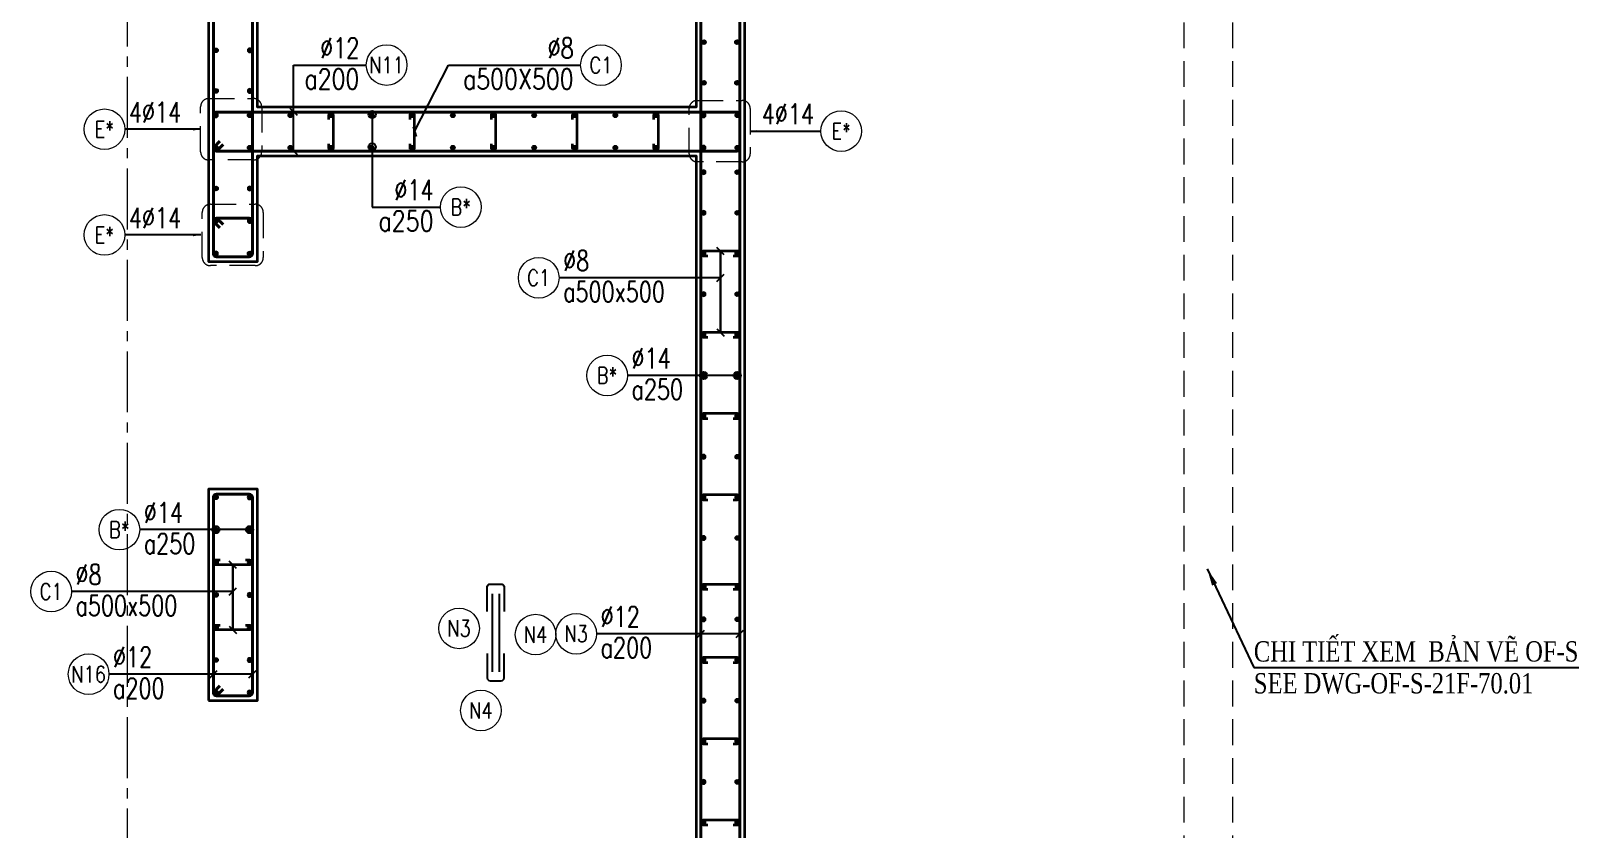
# Model space of a CAD drawing. Header units: millimetres. Extents: x 988833 to 1318015, y -9365 to 47591.
# Drawn here: x 1194190 to 1203662, y 37192 to 42103 of the extents above; entities that cross this region are included whole.
import ezdxf
from ezdxf.enums import TextEntityAlignment as Align

# ---------------------------------------------------------------- set-up
doc = ezdxf.new("R2010")
doc.units = ezdxf.units.MM
doc.header["$MEASUREMENT"] = 0
for name, pattern in [('HIDDEN', [9.525, 6.35, -3.175]), ('HIDDEN2', [4.7625, 3.175, -1.5875]), ('OF_Grid_1$0$CENTER2', [1.125, 0.75, -0.125, 0.125, -0.125])]:
    doc.linetypes.add(name, pattern=pattern)
doc.layers.get('0').update_dxf_attribs({"lineweight": 20})
doc.layers.add('Hidden', color=9, linetype='HIDDEN')
doc.layers.add('Ligature', color=1, linetype='Continuous')
for name, color, linetype, lineweight in [('KC-LEADER', 153, 'Continuous', 18), ('KC-THEP', 6, 'Continuous', 40), ('NDC_S_BEAM', 3, 'HIDDEN2', 20), ('NDC_S_DIM', 1, 'Continuous', 15), ('NDC_S_ENG TEXT', 2, 'Continuous', 20), ('NDC_S_ENG TITLE', 3, 'Continuous', 20), ('NDC_S_HIDDEN', 8, 'HIDDEN2', 13), ('NDC_S_LEADER', 1, 'Continuous', 15), ('NDC_S_REBAR', 4, 'Continuous', 35), ('NDC_S_STIRRUP', 4, 'Continuous', 40), ('NDC_S_VN TEXT', 7, 'Continuous', 20), ('NDC_S_WALL', 6, 'Continuous', 35), ('OF_Grid_1$0$NDC_S_AXIS', 5, 'OF_Grid_1$0$CENTER2', 13)]:
    doc.layers.add(name, color=color, linetype=linetype, lineweight=lineweight)
doc.styles.add('NDC_ARIAL', font='arial.ttf', dxfattribs={"width": 0.85})
doc.styles.add('NDC_DIM', font='', dxfattribs={"width": 0.75})
doc.styles.add('NDC_EN TXT', font='romans.shx', dxfattribs={"width": 0.8})
doc.styles.add('VNTIMEH', font='vntimeh.shx', dxfattribs={"width": 0.8, "bigfont": 'vns.shx'})
doc.styles.get('NDC_DIM').set_extended_font_data('Dotum')
doc.dimstyles.new('NDC_1-50', dxfattribs={"dimscale": 50, "dimtxt": 2.5, "dimasz": 1, "dimexe": 1.5, "dimexo": 0, "dimgap": 0.8, "dimtad": 1, "dimdec": 0, "dimdsep": 46, "dimtxsty": 'NDC_ARIAL', "dimblk": 'DIMMARK', "dimcen": 49999.938995, "dimdle": 1.5, "dimclrd": 1, "dimclre": 1, "dimclrt": 3, "dimadec": 0, "dimazin": 0, "dimtfac": 1, "dimtdec": 0, "dimtix": 1, "dimtmove": 2, "dimatfit": 3, "dimfxl": 1, "dimarcsym": 0})
doc.dimstyles.new('NDC_dim_25', dxfattribs={"dimscale": 25, "dimtxt": 2.5, "dimasz": 1.5, "dimexe": 1.5, "dimexo": 2.5, "dimgap": 1, "dimtad": 1, "dimdec": 0, "dimzin": 0, "dimdsep": 46, "dimtxsty": 'NDC_DIM', "dimblk": 'DIMMARK', "dimcen": 0.09, "dimdle": 1.2, "dimclrd": 1, "dimclre": 1, "dimclrt": 3, "dimadec": 0, "dimazin": 0, "dimtfac": 1, "dimtdec": 0, "dimtix": 1, "dimtofl": 0, "dimtmove": 0, "dimatfit": 3, "dimfxl": 6, "dimfxlon": 1, "dimtolj": 1, "dimtzin": 0, "dimarcsym": 0})
doc.dimstyles.new('NDC_dim_30', dxfattribs={"dimscale": 30, "dimtxt": 2.5, "dimasz": 1.5, "dimexe": 1.5, "dimexo": 2.5, "dimgap": 1, "dimtad": 1, "dimdec": 0, "dimzin": 0, "dimdsep": 46, "dimtxsty": 'NDC_DIM', "dimblk": 'DIMMARK', "dimcen": 0.09, "dimdle": 1.2, "dimclrd": 1, "dimclre": 1, "dimclrt": 3, "dimadec": 0, "dimazin": 0, "dimtfac": 1, "dimtdec": 0, "dimtix": 1, "dimtofl": 0, "dimtmove": 0, "dimatfit": 3, "dimfxl": 6, "dimfxlon": 1, "dimtolj": 1, "dimtzin": 0, "dimarcsym": 0})
doc.dimstyles.new('NDC_dim_70', dxfattribs={"dimscale": 70, "dimtxt": 2.5, "dimasz": 1.5, "dimexe": 1.5, "dimexo": 2.5, "dimgap": 1, "dimtad": 1, "dimdec": 0, "dimzin": 0, "dimdsep": 46, "dimtxsty": 'NDC_DIM', "dimblk": 'DIMMARK', "dimcen": 0.09, "dimdle": 1.2, "dimclrd": 1, "dimclre": 1, "dimclrt": 3, "dimadec": 0, "dimazin": 0, "dimtfac": 1, "dimtdec": 0, "dimtix": 1, "dimtofl": 0, "dimtmove": 0, "dimatfit": 3, "dimfxl": 6, "dimfxlon": 1, "dimtolj": 1, "dimtzin": 0, "dimarcsym": 0})

# ---------------------------------------------------------------- blocks, each defined once
blk = doc.blocks.new('THEP')
at = {"layer": 'KC-LEADER', "color": 6}
blk.add_circle((0, 0), 14, dxfattribs=at)
at = {"layer": 'KC-THEP'}
for p, q in [((-14, 0), (14, 0)), ((9.9, 9.9), (-9.9, -9.9)), ((-9.9, 9.9), (9.9, -9.9)), ((0, 14), (0, -14))]:
    blk.add_line(p, q, dxfattribs=at)
blk = doc.blocks.new('DIMMARK')
at = {"layer": 'NDC_S_DIM', "color": 1}
blk.add_line((-1.5, 0), (1, 0), dxfattribs=at)
at = {"layer": 'NDC_S_DIM', "color": 2, "const_width": 0.1}
blk.add_lwpolyline([(-0.424, -0.424), (0.424, 0.424)], dxfattribs=at)
blk = doc.blocks.new('*U13')
blk.add_circle((-2.5, 0), 2.5)
at = {"layer": 'NDC_S_VN TEXT', "color": 3, "style": 'NDC_EN TXT', "width": 0.75}
blk.add_attdef('DK1', (0.5, 0.85), '', height=2.5, dxfattribs=at)
at = {"layer": 'NDC_S_VN TEXT', "color": 7, "style": 'NDC_EN TXT', "width": 0.8}
blk.add_attdef('SH2', text='', height=2, dxfattribs=at).set_placement((-2.5, 0), align=Align.MIDDLE)
blk = doc.blocks.new('*U913')
at = {"layer": 'KC-THEP', "rotation": 189.6685644363809}
blk.add_blockref('THEP', (-103.5, 0), dxfattribs=at)
at = {"layer": 'KC-THEP', "xscale": -1, "rotation": 170.331435563619}
blk.add_blockref('THEP', (103.5, 0), dxfattribs=at)
blk = doc.blocks.new('*U912')
at = {"layer": 'NDC_S_HIDDEN', "color": 0, "linetype": 'ByBlock', "lineweight": -2, "transparency": 16777216}
for p in [(0, 1200), (0, 1000), (0, 800), (0, 600), (0, 400), (0, 200), (0, 0)]:
    blk.add_blockref('*U913', p, dxfattribs=at)
blk = doc.blocks.new('*U9')
blk.add_circle((2.5, 0), 2.5)
at = {"layer": 'NDC_S_VN TEXT', "color": 3, "style": 'NDC_EN TXT', "width": 0.75}
blk.add_attdef('DK2', text='', height=2.5, dxfattribs=at).set_placement((-0.85, 0.85), align=Align.RIGHT)
at = {"layer": 'NDC_S_VN TEXT', "color": 7, "style": 'NDC_EN TXT', "width": 0.8}
blk.add_attdef('SH3', text='', height=2, dxfattribs=at).set_placement((2.5, 0), align=Align.MIDDLE)
blk = doc.blocks.new('A$C7BC65A55')
at = {"layer": 'Ligature'}
for p, q in [((-15.2, 372, 0), (-15.2, 38.5, 0)), ((15.2, 372, 0), (15.2, 38.5, 0))]:
    blk.add_line(p, q, dxfattribs=at)
for points in [[(-36.2, 296.5), (-36.2, 400.9, -0.414214), (-24, 413.1), (24, 413.1, -0.414214), (36.2, 400.9), (36.2, 296.5)], [(-36.2, 116.5), (-36.2, 12.2, 0.414214), (-24, 0), (24, 0, 0.414214), (36.2, 12.2), (36.2, 116.5)]]:
    blk.add_lwpolyline(points, format="xyb", dxfattribs=at)
blk = doc.blocks.new('*U11')
blk.add_circle((-2.5, 0), 2.5)
at = {"layer": 'NDC_S_VN TEXT', "color": 3, "style": 'NDC_EN TXT', "width": 0.75}
for tag, p in [('DK1', (0.5, 0.85)), ('KC1', (0.5, -2.97))]:
    blk.add_attdef(tag, p, '', height=2.5, dxfattribs=at)
at = {"layer": 'NDC_S_VN TEXT', "color": 7, "style": 'NDC_EN TXT', "width": 0.8}
blk.add_attdef('SH2', text='', height=2, dxfattribs=at).set_placement((-2.5, 0), align=Align.MIDDLE)
blk = doc.blocks.new('*U12')
blk.add_circle((-2.5, 0), 2.5)
at = {"layer": 'NDC_S_VN TEXT', "color": 3, "style": 'NDC_EN TXT', "width": 0.75}
for tag, p in [('DK1', (0.5, 0.85)), ('KC1', (0.5, -2.97))]:
    blk.add_attdef(tag, p, '', height=2.5, dxfattribs=at)
at = {"layer": 'NDC_S_VN TEXT', "color": 7, "style": 'NDC_EN TXT', "width": 0.8}
blk.add_attdef('SH2', text='', height=2, dxfattribs=at).set_placement((-2.5, 0), align=Align.MIDDLE)
blk = doc.blocks.new('*U893')
at = {"layer": 'KC-THEP', "rotation": 9.66856443638095}
for p in [(0, 99.3), (0, -99.3)]:
    blk.add_blockref('THEP', p, dxfattribs=at)
blk = doc.blocks.new('*U892')
at = {"layer": 'NDC_S_HIDDEN', "color": 0, "linetype": 'ByBlock', "lineweight": -2, "transparency": 16777216}
for p in [(0, 0), (250, 0), (500, 0), (750, 0), (1000, 0), (1250, 0), (1500, 0), (1750, 0), (2000, 0), (2250, 0), (2500, 0)]:
    blk.add_blockref('*U893', p, dxfattribs=at)
blk = doc.blocks.new('*U895')
at = {"layer": 'NDC_S_REBAR'}
blk.add_lwpolyline([(-15, -75), (-15, -100, 1), (15, -100), (15, 100, 1), (-15, 100), (-15, 75)], format="xyb", dxfattribs=at)
blk = doc.blocks.new('*U894')
at = {"layer": 'NDC_S_HIDDEN', "color": 0, "linetype": 'ByBlock', "lineweight": -2, "transparency": 16777216}
for p in [(0, 0), (500, 0), (1000, 0), (1500, 0), (2000, 0)]:
    blk.add_blockref('*U895', p, dxfattribs=at)
blk = doc.blocks.new('*U10')
blk.add_circle((2.5, 0), 2.5)
at = {"layer": 'NDC_S_VN TEXT', "color": 3, "style": 'NDC_EN TXT'}
for tag, width, p in [('DK2', 0.75, (-0.85, 0.85)), ('KC2', 0.8, (-0.85, -2.97))]:
    blk.add_attdef(tag, text='', height=2.5, dxfattribs=dict(at, width=width)).set_placement(p, align=Align.RIGHT)
at = {"layer": 'NDC_S_VN TEXT', "color": 7, "style": 'NDC_EN TXT', "width": 0.8}
blk.add_attdef('SH3', text='', height=2, dxfattribs=at).set_placement((2.5, 0), align=Align.MIDDLE)

msp = doc.modelspace()

# ---------------------------------------------------------------- linework, layer by layer
for centre in [(1196825.4, 38427.1), (1197296.3, 38389), (1196959.8, 37922.1)]:
    msp.add_circle(centre, 125)
at = {"layer": 'NDC_S_BEAM', "ltscale": 50}
for p, q in [((1201284.5, 43582.9), (1201284.5, 33482.9)), ((1201584.5, 43582.9), (1201584.5, 33482.9))]:
    msp.add_line(p, q, dxfattribs=at)
at = {"layer": 'NDC_S_HIDDEN', "ltscale": 50}
for points in [[(1195285.2, 41685.9), (1195561.1, 41685.9, -0.414214), (1195611.1, 41635.9), (1195611.1, 41358.3, -0.414214), (1195561.1, 41308.3), (1195285.2, 41308.3, -0.414214), (1195235.2, 41358.3), (1195235.2, 41635.9, -0.414214)], [(1198291.2, 41674.3), (1198567, 41674.3, -0.414214), (1198617, 41624.3), (1198617, 41346.8, -0.414214), (1198567, 41296.8), (1198291.2, 41296.8, -0.414214), (1198241.2, 41346.8), (1198241.2, 41624.3, -0.414214)], [(1195295.3, 41035.9), (1195571.1, 41035.9, -0.414214), (1195621.1, 40985.9), (1195621.1, 40708.3, -0.414214), (1195571.1, 40658.3), (1195295.3, 40658.3, -0.414214), (1195245.3, 40708.3), (1195245.3, 40985.9, -0.414214)]]:
    msp.add_lwpolyline(points, format="xyb", close=True, dxfattribs=at)
at = {"layer": 'NDC_S_REBAR'}
for points in [[(1198512.2, 40717.9), (1198537.2, 40717.9, 1), (1198537.2, 40747.9), (1198330.1, 40747.9, 1), (1198330.1, 40717.9), (1198355.1, 40717.9)], [(1198512.2, 40217.9), (1198537.2, 40217.9, 1), (1198537.2, 40247.9), (1198330.1, 40247.9, 1), (1198330.1, 40217.9), (1198355.1, 40217.9)], [(1198512.2, 39717.9), (1198537.2, 39717.9, 1), (1198537.2, 39747.9), (1198330.1, 39747.9, 1), (1198330.1, 39717.9), (1198355.1, 39717.9)], [(1198512.2, 39217.9), (1198537.2, 39217.9, 1), (1198537.2, 39247.9), (1198330.1, 39247.9, 1), (1198330.1, 39217.9), (1198355.1, 39217.9)], [(1195511.6, 38847.9), (1195536.6, 38847.9, -1), (1195536.6, 38817.9), (1195329.6, 38817.9, -1), (1195329.6, 38847.9), (1195354.6, 38847.9)], [(1198512.2, 38667.9), (1198537.2, 38667.9, 1), (1198537.2, 38697.9), (1198330.1, 38697.9, 1), (1198330.1, 38667.9), (1198355.1, 38667.9)], [(1195511.6, 38447.9), (1195536.6, 38447.9, -1), (1195536.6, 38417.9), (1195329.6, 38417.9, -1), (1195329.6, 38447.9), (1195354.6, 38447.9)], [(1198512.2, 38217.9), (1198537.2, 38217.9, 1), (1198537.2, 38247.9), (1198330.1, 38247.9, 1), (1198330.1, 38217.9), (1198355.1, 38217.9)], [(1198512.2, 37717.9), (1198537.2, 37717.9, 1), (1198537.2, 37747.9), (1198330.1, 37747.9, 1), (1198330.1, 37717.9), (1198355.1, 37717.9)], [(1198512.2, 37217.9), (1198537.2, 37217.9, 1), (1198537.2, 37247.9), (1198330.1, 37247.9, 1), (1198330.1, 37217.9), (1198355.1, 37217.9)]]:
    msp.add_lwpolyline(points, format="xyb", dxfattribs=at)
at = {"layer": 'NDC_S_STIRRUP'}
for points in [[(1195353.7, 44642.9), (1195313.7, 44682.9, -0.414214), (1195333.7, 44702.9), (1195533.7, 44702.9, -0.414214), (1195553.7, 44682.9), (1195553.7, 40732.9, -0.414214), (1195533.7, 40712.9), (1195333.7, 40712.9, -0.414214), (1195313.7, 40732.9), (1195313.7, 44682.9, -0.414214), (1195333.7, 44702.9), (1195373.7, 44662.9)], [(1198353.7, 44642.9), (1198313.7, 44682.9, -0.414214), (1198333.7, 44702.9), (1198533.7, 44702.9, -0.414214), (1198553.7, 44682.9), (1198553.7, 32382.9, -0.414214), (1198533.7, 32362.9), (1198333.7, 32362.9, -0.414214), (1198313.7, 32382.9), (1198313.7, 44682.9, -0.414214), (1198333.7, 44702.9), (1198373.7, 44662.9)], [(1195373.7, 41402.9), (1195333.7, 41362.9, -0.414214), (1195313.7, 41382.9), (1195313.7, 41582.9, -0.414214), (1195333.7, 41602.9), (1198533.7, 41602.9, -0.414214), (1198553.7, 41582.9), (1198553.7, 41382.9, -0.414358), (1198533.7, 41362.9), (1195333.7, 41362.9, -0.414214), (1195313.7, 41382.9), (1195353.7, 41422.9)], [(1195353.7, 40890.7), (1195313.7, 40930.7, -0.414214), (1195333.7, 40950.7), (1195533.7, 40950.7, -0.414214), (1195553.7, 40930.7), (1195553.7, 40732.9, -0.414214), (1195533.7, 40712.9), (1195333.7, 40712.9, -0.414214), (1195313.7, 40732.9), (1195313.7, 40930.7, -0.414214), (1195333.7, 40950.7), (1195373.7, 40910.7)], [(1195353.7, 38072.9), (1195313.7, 38032.9, 0.414214), (1195333.7, 38012.9), (1195533.7, 38012.9, 0.414214), (1195553.7, 38032.9), (1195553.7, 39232.9, 0.414214), (1195533.7, 39252.9), (1195333.7, 39252.9, 0.414214), (1195313.7, 39232.9), (1195313.7, 38032.9, 0.414214), (1195333.7, 38012.9), (1195373.7, 38052.9)]]:
    msp.add_lwpolyline(points, format="xyb", dxfattribs=at)
at = {"layer": 'NDC_S_WALL'}
for points in [[(1195284.5, 44732.9), (1195284.5, 40682.9), (1195584.5, 40682.9), (1195584.5, 41332.9), (1195584.5, 41332.9), (1198284.5, 41332.9), (1198284.5, 41332.9), (1198284.5, 35932.9)], [(1198284.5, 44232.9), (1198284.5, 41632.9), (1198284.5, 41632.9), (1195584.5, 41632.9), (1195584.5, 44232.9)], [(1198584.5, 32832.9), (1198584.5, 44232.9)]]:
    msp.add_lwpolyline(points, dxfattribs=at)
msp.add_lwpolyline([(1195284.5, 37982.9), (1195584.5, 37982.9), (1195584.5, 39282.9), (1195284.5, 39282.9)], close=True, dxfattribs=at)
at = {"layer": 'OF_Grid_1$0$NDC_S_AXIS', "ltscale": 500}
msp.add_line((1194784.5, 30756.2), (1194784.5, 46232.8), dxfattribs=at)

# ---------------------------------------------------------------- block references
at = {"layer": 'Hidden', "xscale": 1.44, "yscale": 1.44, "zscale": 1.44}
msp.add_blockref('A$C7BC65A55', (1197050.4, 38104.8, 0), dxfattribs=at)
at = {"layer": 'KC-THEP'}
for p, rotation in [((1195330.1, 41982.9), 189.6685644363809), ((1198331.7, 42032.9), 9.668564436380926), ((1198535.5, 42032.9), 9.668564436380926), ((1198331.7, 41782.9), 9.668564436380926), ((1198535.5, 41782.9), 9.668564436380926), ((1195330.1, 41732.9), 189.6685644363809), ((1198537.2, 41582.5), 9.668564436380926), ((1198537.2, 41383.9), 9.668564436380926), ((1198537.2, 41232.9), 9.668564436380953), ((1195330.1, 41132.9), 189.6685644363809), ((1195330.1, 40932.9), 189.6685644363809), ((1198537.2, 40982.9), 9.668564436380953), ((1195537.2, 40732.9), 9.668564436380946), ((1198537.2, 40732.9), 9.668564436380953), ((1198537.2, 40482.9), 9.668564436380953), ((1198537.2, 40232.9), 9.668564436380953), ((1198537.2, 39982.9), 9.668564436380953), ((1198537.2, 39732.9), 9.668564436380953), ((1198537.2, 39482.9), 9.668564436380953), ((1198537.2, 39232.9), 9.668564436380953), ((1198537.2, 38982.9), 9.668564436380953), ((1198330.1, 38682.9), 189.6685644363809), ((1198537.2, 38482.9), 9.668564436380926), ((1198537.2, 38232.9), 9.668564436380926), ((1198537.2, 37982.9), 9.668564436380926), ((1198537.2, 37732.9), 9.668564436380926), ((1198537.2, 37482.9), 9.668564436380926), ((1198537.2, 37232.9), 9.668564436380926)]:
    msp.add_blockref('THEP', p, dxfattribs=dict(at, rotation=rotation))
at = {"layer": 'KC-THEP', "xscale": -1}
for p, rotation in [((1195537.2, 41982.9), 170.331435563619), ((1195537.2, 41732.9), 170.331435563619), ((1195330.1, 41582.5), 350.3314355636191), ((1198330.1, 41582.5), 350.3314355636191), ((1195330.1, 41383.9), 350.3314355636191), ((1198330.1, 41383.9), 350.3314355636191), ((1198330.1, 41232.9), 350.3314355636191), ((1195537.2, 41132.9), 170.331435563619), ((1195537.2, 40932.9), 170.331435563619), ((1198330.1, 40982.9), 350.3314355636191), ((1195330.1, 40732.9), 350.3314355636191), ((1198330.1, 40732.9), 350.3314355636191), ((1198330.1, 40482.9), 350.3314355636191), ((1198330.1, 40232.9), 350.3314355636191), ((1198330.1, 39982.9), 350.3314355636191), ((1198330.1, 39732.9), 350.3314355636191), ((1198330.1, 39482.9), 350.3314355636191), ((1198330.1, 39232.9), 350.3314355636191), ((1198330.1, 38982.9), 350.3314355636191), ((1198537.2, 38682.9), 170.331435563619), ((1198330.1, 38482.9), 350.3314355636191), ((1198330.1, 38232.9), 350.3314355636191), ((1198330.1, 37982.9), 350.3314355636191), ((1198330.1, 37732.9), 350.3314355636191), ((1198330.1, 37482.9), 350.3314355636191), ((1198330.1, 37232.9), 350.3314355636191)]:
    msp.add_blockref('THEP', p, dxfattribs=dict(at, rotation=rotation))
at = {"layer": 'NDC_S_HIDDEN'}
for name, p in [('*U892', (1195537.2, 41483.2)), ('*U894', (1196037.2, 41482.5)), ('*U912', (1195433.1, 38032.9))]:
    msp.add_blockref(name, p, dxfattribs=at)
at = {"layer": 'NDC_S_VN TEXT', "xscale": 50, "yscale": 50, "zscale": 50}
for name, p, values in [('*U10', (1196254.7, 41892.1), {'SH3': 'N11', 'DK2': '%%C12', 'KC2': 'a200'}), ('*U10', (1197573.4, 41891.5), {'SH3': 'C1', 'DK2': '%%c8', 'KC2': 'a500X500'}), ('*U13', (1194768.8, 41497.1), {'SH2': 'E*', 'DK1': '4%%C14'}), ('*U9', (1199051.6, 41485.6), {'SH3': 'E*', 'DK2': '4%%C14'}), ('*U10', (1196710.9, 41018.4), {'SH3': 'B*', 'DK2': '%%C14', 'KC2': 'a250'}), ('*U13', (1194768.8, 40847.1), {'SH2': 'E*', 'DK1': '4%%C14'}), ('*U12', (1197440.3, 40583.6), {'SH2': 'C1', 'DK1': '%%c8', 'KC1': 'a500x500'}), ('*U11', (1197861.2, 39982.9), {'SH2': 'B*', 'DK1': '%%C14', 'KC1': 'a250'}), ('*U11', (1194860.6, 39034.4), {'SH2': 'B*', 'DK1': '%%C14', 'KC1': 'a250'}), ('*U12', (1194440.3, 38653.6), {'SH2': 'C1', 'DK1': '%%c8', 'KC1': 'a500x500'}), ('*U11', (1197671.3, 38394.1), {'SH2': 'N3', 'DK1': '%%C12', 'KC1': 'a200'}), ('*U11', (1194671.3, 38145.3), {'SH2': 'N16', 'DK1': '%%C12', 'KC1': 'a200'})]:
    msp.add_blockref(name, p, dxfattribs=at).add_auto_attribs(values)

# ---------------------------------------------------------------- texts
at = {"layer": 'NDC_S_ENG TEXT', "style": 'VNTIMEH', "width": 0.8}
msp.add_text('chi tiÕt xem  b¶n vÏ of-s-21f-70.01', height=125, dxfattribs=at).set_placement((1201715.3, 38223.2))
at = {"layer": 'NDC_S_ENG TITLE', "style": 'VNTIMEH', "width": 0.8}
msp.add_text('see dwg-of-s-21f-70.01', height=125, dxfattribs=at).set_placement((1201715.3, 38027.1))
at = {"layer": 'NDC_S_VN TEXT', "color": 7, "style": 'NDC_EN TXT', "width": 0.8}
for tag, p in [('N3', (1196825.4, 38427.1)), ('N4', (1197296.3, 38389)), ('N4', (1196959.8, 37922.1))]:
    msp.add_attdef(tag, text='3', height=100, dxfattribs=at).set_placement(p, align=Align.MIDDLE)

# ---------------------------------------------------------------- leaders
at = {"layer": 'NDC_S_LEADER'}
for points, dimstyle, override in [([(1195807.3, 41365.3), (1195807.3, 41892), (1196254.7, 41892)], 'NDC_dim_30', {"dimgap": 1, "dimtad": 0, "dimldrblk": 'Oblique'}), ([(1195807.3, 41605.3), (1195807.3, 41892), (1196254.7, 41892)], 'NDC_dim_30', {"dimtad": 0, "dimldrblk": 'Oblique'}), ([(1196552.2, 41482.5), (1196760.5, 41891.5), (1197573.4, 41891.5)], 'NDC_dim_30', {"dimtad": 0, "dimldrblk": 'Oblique'}), ([(1196290.3, 41588.1), (1196290.3, 41018.2), (1196710.9, 41018.2)], 'NDC_dim_30', {"dimgap": 1, "dimtad": 0, "dimldrblk": 'Origin'}), ([(1198617, 41485.6), (1199051.6, 41485.6)], 'NDC_dim_25', {"dimgap": 1, "dimtad": 0}), ([(1196290.3, 41388.1), (1196290.3, 41018.2), (1196710.9, 41018.2)], 'NDC_dim_30', {"dimgap": 1, "dimtad": 0, "dimldrblk": 'Origin'}), ([(1198433.7, 40747.9), (1198433.7, 40247.9)], 'NDC_dim_30', {"dimtad": 0, "dimldrblk": 'Oblique'}), ([(1198433.7, 40247.9), (1198433.7, 40747.9)], 'NDC_dim_30', {"dimtad": 0, "dimldrblk": 'Oblique'}), ([(1198433.7, 40583.6), (1197440.3, 40583.6)], 'NDC_dim_30', {"dimtad": 0, "dimldrblk": 'Oblique'}), ([(1198537.2, 39982.9), (1197861.2, 39982.9)], 'NDC_dim_30', {"dimtad": 0, "dimldrblk": 'Origin'}), ([(1198330.1, 39982.9), (1197861.2, 39982.9)], 'NDC_dim_30', {"dimtad": 0, "dimldrblk": 'Origin'}), ([(1195536.6, 39034.4), (1194860.6, 39034.4)], 'NDC_dim_30', {"dimtad": 0, "dimldrblk": 'Origin'}), ([(1195329.6, 39034.4), (1194860.6, 39034.4)], 'NDC_dim_30', {"dimtad": 0, "dimldrblk": 'Origin'}), ([(1195433.7, 38817.9), (1195433.1, 38417.9)], 'NDC_dim_30', {"dimtad": 0, "dimldrblk": 'Oblique'}), ([(1195433.7, 38417.9), (1195433.7, 38817.9)], 'NDC_dim_30', {"dimtad": 0, "dimldrblk": 'Oblique'}), ([(1201428.9, 38792.8), (1201715.3, 38186.5), (1204833.3, 38186.5)], 'NDC_dim_70', {"dimtad": 0}), ([(1195433.7, 38653.6), (1194440.3, 38653.6)], 'NDC_dim_30', {"dimtad": 0, "dimldrblk": 'Oblique'}), ([(1198553.7, 38393.9), (1197671.3, 38393.9)], 'NDC_dim_30', {"dimtad": 0, "dimldrblk": 'Oblique'}), ([(1198313.7, 38393.9), (1197671.3, 38393.9)], 'NDC_dim_30', {"dimtad": 0, "dimldrblk": 'Oblique'}), ([(1195553.7, 38145.1), (1194671.3, 38145.1)], 'NDC_dim_30', {"dimtad": 0, "dimldrblk": 'Oblique'}), ([(1195313.7, 38145.1), (1194671.3, 38145.1)], 'NDC_dim_30', {"dimtad": 0, "dimldrblk": 'Oblique'})]:
    msp.add_leader(points, dimstyle=dimstyle, override=override, dxfattribs=at)
for points in [[(1195237.4, 41497.1), (1194768.8, 41497.1)], [(1195237.4, 40847.1), (1194768.8, 40847.1)]]:
    msp.add_leader(points, dimstyle='NDC_1-50', dxfattribs=at)

doc.saveas('drawing.dxf')
